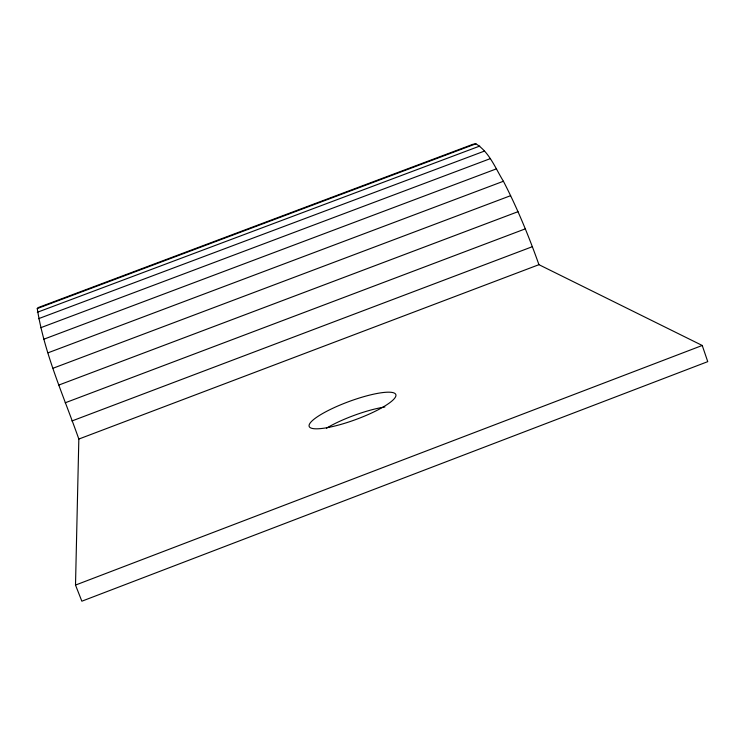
<?xml version="1.0" encoding="UTF-8"?>
<svg xmlns="http://www.w3.org/2000/svg" width="745" height="745" viewBox="0 0 745 745"><rect width="100%" height="100%" fill="white"/><g stroke="black" fill="none" stroke-linecap="round" stroke-linejoin="round"><path stroke-width="1.12" d="M75.506 585.076L78.83 439.056C63.716 396.144 44.374 353.689 37.25 308.56L38.209 307.573L473.01 144.26L475.887 143.804C489.4 152.092 495.397 168.277 503.415 181.258C517.309 208.134 528.82 236.184 538.942 264.68L702.237 345.466L707.75 361.642L81.848 601.196L75.506 585.076L702.237 345.466M65.197 402.794L525.327 228.855M71.911 420.981L532.368 246.688M78.83 439.056L538.942 264.68M38.47 318.711L484.567 151.039M40.668 327.735L490.21 158.676M43.89 339.189L496.543 168.817M48.071 352.795L503.415 181.258M53.109 368.216L510.632 195.674M58.864 385.044L518.008 211.682M37.25 308.56L475.887 143.804M37.325 312.285L479.761 146.057M326.468 428.179A46.125 9.946 -20.1 0 1 384.886 406.984M329.048 427.313A46.181 9.629 -20.2 0 0 395.893 395.837A46.181 9.629 -20.2 0 0 332.438 408.446A46.181 9.629 -20.2 0 0 329.048 427.313"/></g></svg>
